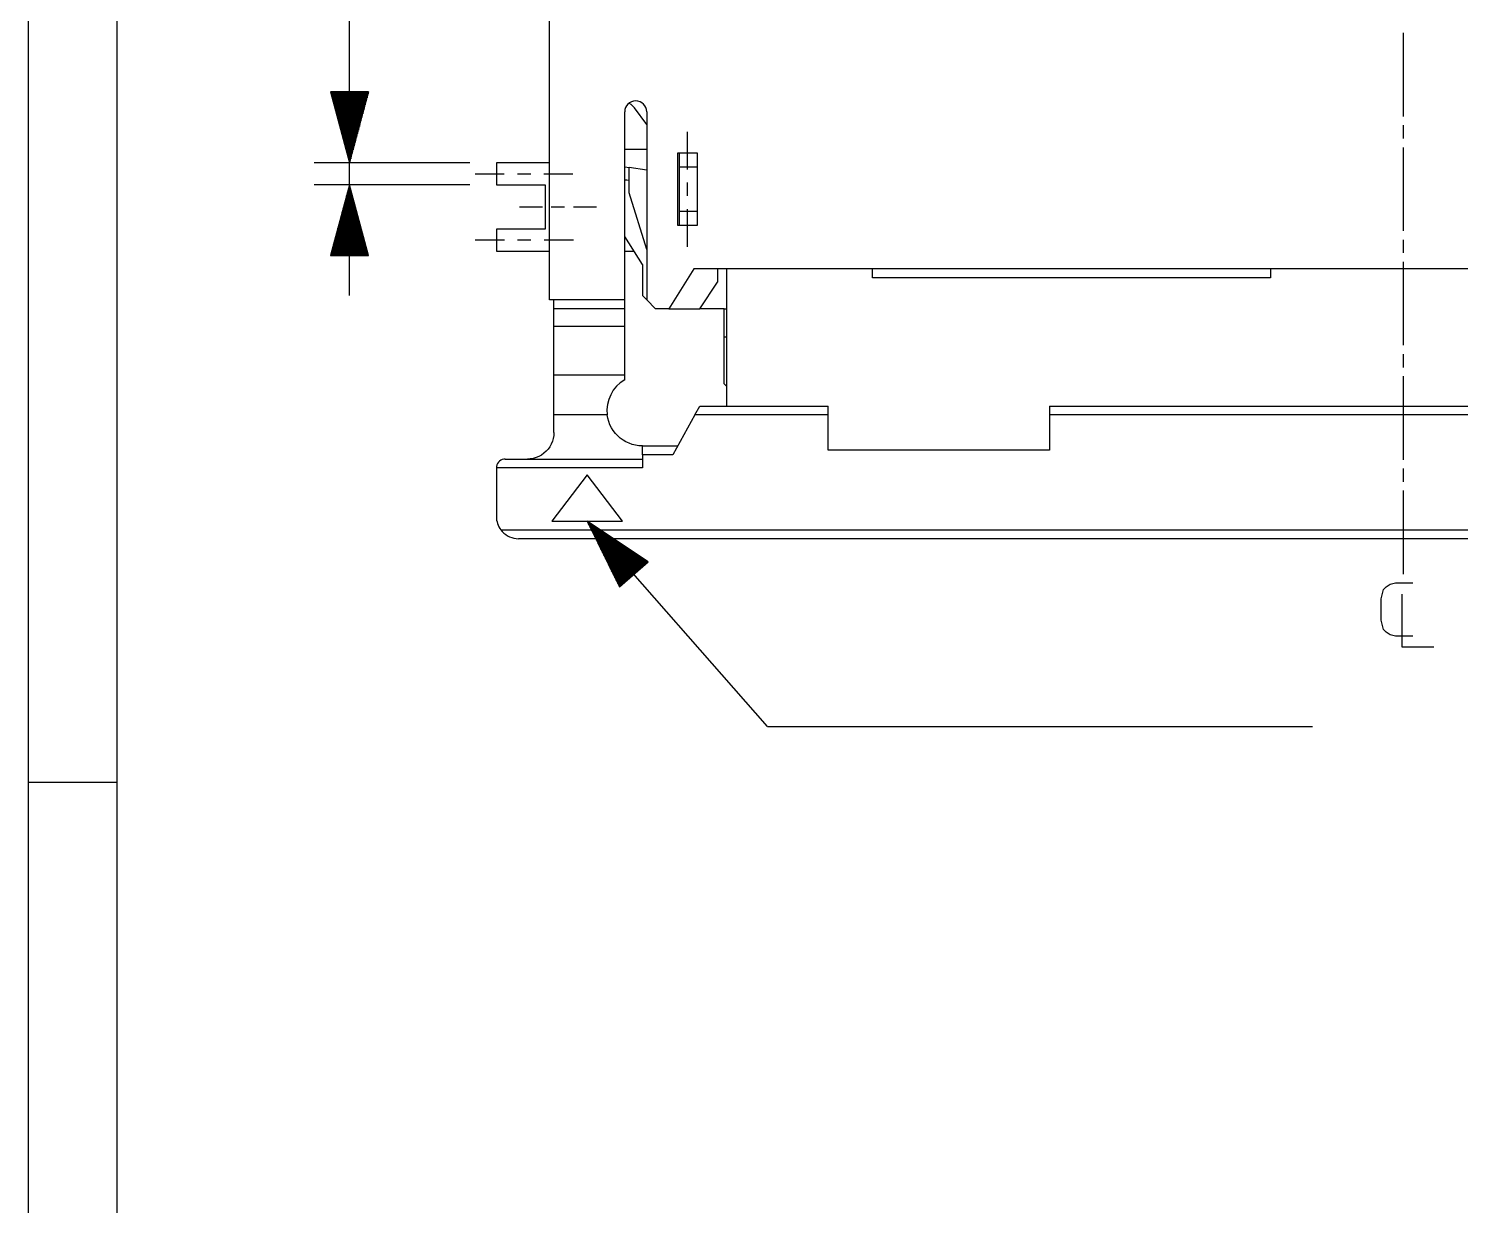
# Model space of a CAD drawing. Extents: x 0 to 420, y 0 to 297.
# Drawn here: x 0 to 80.9, y 150 to 216.5 of the extents above; entities that cross this region are included whole.
import ezdxf

# ---------------------------------------------------------------- set-up
doc = ezdxf.new("R2010")
doc.units = 0
doc.layers.add('541324033_sd', color=7, linetype='CONTINUOUS')

msp = doc.modelspace()

# ---------------------------------------------------------------- linework, layer by layer
at = {"layer": '541324033_sd', "color": 7}
for points in [[(0, 296.999764), (419.998957, 296.999764), (419.998957, 0), (0, 0)], [(4.999952, 291.999363), (414.998556, 291.999363), (414.998556, 4.999952), (4.999952, 4.999952)], [(18.137841, 208.918711), (19.209718, 212.918354), (17.066217, 212.918354)], [(18.137841, 207.669034), (17.066217, 203.668544), (19.209718, 203.668544)], [(31.555442, 191.277608), (29.555535, 188.669035), (33.555687, 188.669035)]]:
    msp.add_lwpolyline(points, close=True, dxfattribs=at)
for points in [[(18.137841, 201.418956), (18.137841, 226.106001)], [(33.680739, 201.16919), (29.430483, 201.16919), (29.430483, 220.418956), (38.930737, 220.418956), (38.930737, 217.668989)], [(77.680456, 211.535751), (77.680456, 216.251673)], [(17.071213, 212.918354), (17.071213, 212.899728)], [(17.071213, 212.918354), (17.071213, 212.899728)], [(17.098306, 212.918354), (17.098306, 212.798975)], [(17.125738, 212.918354), (17.125738, 212.697375)], [(17.152916, 212.918354), (17.152916, 212.594929)], [(17.180009, 212.918354), (17.180009, 212.493329)], [(17.207102, 212.918354), (17.207102, 212.391729)], [(17.234619, 212.918354), (17.234619, 212.290976)], [(17.261712, 212.918354), (17.261712, 212.189376)], [(17.288805, 212.918354), (17.288805, 212.08693)], [(17.316237, 212.918354), (17.316237, 211.98533)], [(17.343415, 212.918354), (17.343415, 211.88373)], [(17.370509, 212.918354), (17.370509, 211.782977)], [(17.397941, 212.918354), (17.397941, 211.681377)], [(17.425118, 212.918354), (17.425118, 211.578931)], [(17.452212, 212.918354), (17.452212, 211.477331)], [(17.479644, 212.918354), (17.479644, 211.375732)], [(17.506737, 212.918354), (17.506737, 211.274978)], [(17.533915, 212.918354), (17.533915, 211.173379)], [(17.561347, 212.918354), (17.561347, 211.070932)], [(17.58844, 212.918354), (17.58844, 210.969333)], [(17.615618, 212.918354), (17.615618, 210.867733)], [(17.642711, 212.918354), (17.642711, 210.76698)], [(17.670143, 212.918354), (17.670143, 210.66538)], [(17.697236, 212.918354), (17.697236, 210.562934)], [(17.724414, 212.918354), (17.724414, 210.461334)], [(17.751846, 212.918354), (17.751846, 210.359734)], [(17.77894, 212.918354), (17.77894, 210.258981)], [(17.806117, 212.918354), (17.806117, 210.157381)], [(17.833549, 212.918354), (17.833549, 210.054935)], [(17.860643, 212.918354), (17.860643, 209.953335)], [(17.887736, 212.918354), (17.887736, 209.851735)], [(17.915253, 212.918354), (17.915253, 209.750982)], [(17.942346, 212.918354), (17.942346, 209.649383)], [(17.969439, 212.918354), (17.969439, 209.546936)], [(17.996956, 212.918354), (17.996956, 209.445336)], [(18.024049, 212.918354), (18.024049, 209.343737)], [(18.051142, 212.918354), (18.051142, 209.242984)], [(18.078574, 212.918354), (18.078574, 209.141384)], [(18.105752, 212.918354), (18.105752, 209.038937)], [(18.132845, 212.918354), (18.132845, 208.937338)], [(18.14309, 212.918354), (18.14309, 208.937338)], [(18.170183, 212.918354), (18.170183, 209.038937)], [(18.1977, 212.918354), (18.1977, 209.141384)], [(18.224793, 212.918354), (18.224793, 209.242984)], [(18.251886, 212.918354), (18.251886, 209.343737)], [(18.279064, 212.918354), (18.279064, 209.445336)], [(18.306496, 212.918354), (18.306496, 209.546936)], [(18.333589, 212.918354), (18.333589, 209.649383)], [(18.360683, 212.918354), (18.360683, 209.750982)], [(18.388199, 212.918354), (18.388199, 209.851735)], [(18.415293, 212.918354), (18.415293, 209.953335)], [(18.442386, 212.918354), (18.442386, 210.054935)], [(18.469818, 212.918354), (18.469818, 210.157381)], [(18.496996, 212.918354), (18.496996, 210.258981)], [(18.524089, 212.918354), (18.524089, 210.359734)], [(18.551521, 212.918354), (18.551521, 210.461334)], [(18.578699, 212.918354), (18.578699, 210.562934)], [(18.605792, 212.918354), (18.605792, 210.66538)], [(18.633224, 212.918354), (18.633224, 210.76698)], [(18.660317, 212.918354), (18.660317, 210.867733)], [(18.687495, 212.918354), (18.687495, 210.969333)], [(18.714589, 212.918354), (18.714589, 211.070932)], [(18.74202, 212.918354), (18.74202, 211.173379)], [(18.769198, 212.918354), (18.769198, 211.274978)], [(18.796292, 212.918354), (18.796292, 211.375732)], [(18.823724, 212.918354), (18.823724, 211.477331)], [(18.850817, 212.918354), (18.850817, 211.578931)], [(18.877995, 212.918354), (18.877995, 211.681377)], [(18.905427, 212.918354), (18.905427, 211.782977)], [(18.93252, 212.918354), (18.93252, 211.88373)], [(18.959698, 212.918354), (18.959698, 211.98533)], [(18.98713, 212.918354), (18.98713, 212.08693)], [(19.014223, 212.918354), (19.014223, 212.189376)], [(19.041316, 212.918354), (19.041316, 212.290976)], [(19.068833, 212.918354), (19.068833, 212.391729)], [(19.095926, 212.918354), (19.095926, 212.493329)], [(19.12302, 212.918354), (19.12302, 212.594929)], [(19.150197, 212.918354), (19.150197, 212.697375)], [(19.177629, 212.918354), (19.177629, 212.798975)], [(19.204723, 212.918354), (19.204723, 212.899728)], [(19.204723, 212.918354), (19.204723, 212.899728)], [(34.230394, 212.01835), (34.141071, 212.12249), (34.038201, 212.213083), (33.923817, 212.288436)], [(34.930501, 211.085326), (34.230394, 212.01835)], [(33.680739, 201.16919), (33.680739, 211.793984)], [(34.930501, 211.793984), (34.930501, 201.16919)], [(37.23038, 208.543639), (37.23038, 210.668767)], [(77.680456, 210.285228), (77.680456, 211.035372)], [(34.930501, 209.668856), (33.6804, 209.668856)], [(77.680456, 205.068927), (77.680456, 209.785696)], [(24.93063, 208.918711), (16.13785, 208.918711)], [(29.430483, 208.918711), (26.430497, 208.918711)], [(26.430497, 208.918711), (26.430497, 207.669034)], [(36.680387, 209.469043), (37.780458, 209.469043)], [(36.680387, 205.368647), (36.680387, 209.469043)], [(36.765392, 209.469043), (36.765392, 208.668945)], [(37.780458, 209.469043), (37.780458, 205.368647)], [(25.230604, 208.293873), (26.868053, 208.293873)], [(27.618113, 208.293873), (28.368258, 208.293873)], [(29.117979, 208.293873), (30.755428, 208.293873)], [(33.680739, 208.696038), (33.930421, 208.656245)], [(33.680739, 207.97722), (33.930421, 207.937427)], [(33.680739, 207.95944), (33.930421, 207.92388)], [(33.930421, 207.218609), (33.930421, 208.664712), (34.930501, 208.524165)], [(36.765392, 208.668945), (36.765392, 206.168745)], [(37.780458, 208.668945), (36.765392, 208.668945)], [(24.93063, 207.669034), (16.13785, 207.669034)], [(17.996956, 203.668544), (17.996956, 207.141562)], [(18.024049, 203.668544), (18.024049, 207.243162)], [(18.051142, 203.668544), (18.051142, 207.344762)], [(18.078574, 203.668544), (18.078574, 207.446361)], [(18.105752, 203.668544), (18.105752, 207.547961)], [(18.132845, 203.668544), (18.132845, 207.649561)], [(18.14309, 203.668544), (18.14309, 207.649561)], [(18.170183, 203.668544), (18.170183, 207.547961)], [(18.1977, 203.668544), (18.1977, 207.446361)], [(18.224793, 203.668544), (18.224793, 207.344762)], [(18.251886, 203.668544), (18.251886, 207.243162)], [(18.279064, 203.668544), (18.279064, 207.141562)], [(29.180463, 207.669034), (29.180463, 205.168834), (26.430497, 205.168834)], [(26.430497, 207.669034), (29.180463, 207.669034)], [(34.930501, 204.019063), (33.930421, 207.218609)], [(37.23038, 207.044196), (37.23038, 207.793494)], [(17.77894, 203.668544), (17.77894, 206.328764)], [(17.806117, 203.668544), (17.806117, 206.430364)], [(17.833549, 203.668544), (17.833549, 206.531964)], [(17.860643, 203.668544), (17.860643, 206.633563)], [(17.887736, 203.668544), (17.887736, 206.735163)], [(17.915253, 203.668544), (17.915253, 206.836763)], [(17.942346, 203.668544), (17.942346, 206.938363)], [(17.969439, 203.668544), (17.969439, 207.039962)], [(18.306496, 203.668544), (18.306496, 207.039962)], [(18.333589, 203.668544), (18.333589, 206.938363)], [(18.360683, 203.668544), (18.360683, 206.836763)], [(18.388199, 203.668544), (18.388199, 206.735163)], [(18.415293, 203.668544), (18.415293, 206.633563)], [(18.442386, 203.668544), (18.442386, 206.531964)], [(18.469818, 203.668544), (18.469818, 206.430364)], [(18.496996, 203.668544), (18.496996, 206.328764)], [(27.73055, 206.418511), (29.030688, 206.418511)], [(29.53039, 206.418511), (30.280534, 206.418511)], [(30.780574, 206.418511), (32.080628, 206.418511)], [(17.561347, 203.668544), (17.561347, 205.515966)], [(17.58844, 203.668544), (17.58844, 205.617566)], [(17.615618, 203.668544), (17.615618, 205.719166)], [(17.642711, 203.668544), (17.642711, 205.820765)], [(17.670143, 203.668544), (17.670143, 205.922365)], [(17.697236, 203.668544), (17.697236, 206.023965)], [(17.724414, 203.668544), (17.724414, 206.125565)], [(17.751846, 203.668544), (17.751846, 206.227164)], [(18.524089, 203.668544), (18.524089, 206.227164)], [(18.551521, 203.668544), (18.551521, 206.125565)], [(18.578699, 203.668544), (18.578699, 206.023965)], [(18.605792, 203.668544), (18.605792, 205.922365)], [(18.633224, 203.668544), (18.633224, 205.820765)], [(18.660317, 203.668544), (18.660317, 205.719166)], [(18.687495, 203.668544), (18.687495, 205.617566)], [(18.714589, 203.668544), (18.714589, 205.515966)], [(37.780458, 206.168745), (36.765392, 206.168745)], [(36.765392, 206.168745), (36.765392, 205.368647)], [(37.23038, 204.168923), (37.23038, 206.294051)], [(17.343415, 203.668544), (17.343415, 204.703168)], [(17.370509, 203.668544), (17.370509, 204.804768)], [(17.397941, 203.668544), (17.397941, 204.906368)], [(17.425118, 203.668544), (17.425118, 205.007967)], [(17.452212, 203.668544), (17.452212, 205.109567)], [(17.479644, 203.668544), (17.479644, 205.211167)], [(17.506737, 203.668544), (17.506737, 205.312767)], [(17.533915, 203.668544), (17.533915, 205.414366)], [(18.74202, 203.668544), (18.74202, 205.414366)], [(18.769198, 203.668544), (18.769198, 205.312767)], [(18.796292, 203.668544), (18.796292, 205.211167)], [(18.823724, 203.668544), (18.823724, 205.109567)], [(18.850817, 203.668544), (18.850817, 205.007967)], [(18.877995, 203.668544), (18.877995, 204.906368)], [(18.905427, 203.668544), (18.905427, 204.804768)], [(18.93252, 203.668544), (18.93252, 204.703168)], [(26.430497, 205.168834), (26.430497, 203.919157)], [(34.680481, 203.169012), (33.680739, 204.740421)], [(37.780458, 205.368647), (36.680387, 205.368647)], [(17.125738, 203.668544), (17.125738, 203.89037)], [(17.152916, 203.668544), (17.152916, 203.99197)], [(17.180009, 203.668544), (17.180009, 204.09357)], [(17.207102, 203.668544), (17.207102, 204.19517)], [(17.234619, 203.668544), (17.234619, 204.296769)], [(17.261712, 203.668544), (17.261712, 204.398369)], [(17.288805, 203.668544), (17.288805, 204.499969)], [(17.316237, 203.668544), (17.316237, 204.601568)], [(18.959698, 203.668544), (18.959698, 204.601568)], [(18.98713, 203.668544), (18.98713, 204.499969)], [(19.014223, 203.668544), (19.014223, 204.398369)], [(19.041316, 203.668544), (19.041316, 204.296769)], [(19.068833, 203.668544), (19.068833, 204.19517)], [(19.095926, 203.668544), (19.095926, 204.09357)], [(19.12302, 203.668544), (19.12302, 203.99197)], [(19.150197, 203.668544), (19.150197, 203.89037)], [(26.880583, 204.543995), (25.230604, 204.543995)], [(26.430497, 203.919157), (29.430822, 203.919157)], [(28.38045, 204.543995), (27.630728, 204.543995)], [(30.780574, 204.543995), (29.130595, 204.543995)], [(33.6804, 203.919157), (34.2033, 203.919157)], [(77.680456, 203.818404), (77.680456, 204.568549)], [(17.071213, 203.668544), (17.071213, 203.687171)], [(17.071213, 203.668544), (17.071213, 203.687171)], [(17.098306, 203.668544), (17.098306, 203.788771)], [(19.177629, 203.668544), (19.177629, 203.788771)], [(19.204723, 203.668544), (19.204723, 203.687171)], [(19.204723, 203.668544), (19.204723, 203.687171)], [(34.680481, 203.169012), (34.680481, 201.418956)], [(77.680456, 198.602103), (77.680456, 203.318872)], [(119.179889, 200.668812), (117.780352, 202.918399), (37.580645, 202.918399), (36.180686, 200.668812), (35.430625, 200.668812)], [(38.930737, 202.918399), (38.930737, 202.168255)], [(39.430438, 202.918399), (39.430438, 195.168879)], [(47.680422, 202.418867), (47.680422, 202.918399)], [(70.180533, 202.418867), (47.680422, 202.418867)], [(70.180533, 202.918399), (70.180533, 202.418867)], [(37.930572, 200.668812), (38.930737, 202.168255)], [(29.680588, 200.668812), (29.680588, 201.16919)], [(33.680739, 200.668812), (29.680588, 200.668812)], [(29.680588, 199.668901), (29.680588, 200.668812)], [(33.680739, 200.668812), (33.680739, 201.16919)], [(33.680739, 199.668901), (33.680739, 200.668812)], [(34.680481, 201.418956), (34.930501, 201.16919)], [(34.930501, 201.16919), (35.430625, 200.668812)], [(36.180686, 200.668812), (37.930572, 200.668812)], [(39.305386, 200.668812), (37.930572, 200.668812)], [(39.305386, 199.063536), (39.305386, 200.668812)], [(39.305386, 200.668812), (39.430438, 200.668812)], [(33.680739, 199.668901), (29.680588, 199.668901)], [(33.680739, 196.918934), (29.680588, 196.918934), (29.680588, 199.668901)], [(33.680739, 196.918934), (33.680739, 199.668901)], [(39.305386, 196.418556), (39.305386, 199.063536)], [(39.430438, 199.063536), (39.305386, 199.063536)], [(77.680456, 197.352427), (77.680456, 198.101725)], [(29.680588, 194.6685), (29.680588, 196.918934)], [(33.680739, 196.650542), (33.680739, 196.918934)], [(77.680456, 192.13528), (77.680456, 196.852048)], [(39.305386, 196.418556), (39.430438, 196.294096)], [(37.652781, 194.6685), (37.930572, 195.168879)], [(37.930572, 195.168879), (45.180476, 195.168879)], [(45.180476, 194.6685), (45.180476, 195.168879)], [(57.680377, 195.168879), (57.680377, 194.6685)], [(57.680377, 195.168879), (97.680536, 195.168879), (97.680536, 194.6685)], [(32.696153, 194.6685), (29.680588, 194.6685)], [(29.680588, 193.668589), (29.680588, 194.6685)], [(34.680481, 192.918444), (34.488034, 192.927758), (34.297534, 192.955698), (34.110337, 193.001417), (33.928389, 193.065764), (33.753806, 193.146197), (33.587437, 193.243564), (33.431312, 193.357017), (33.286786, 193.484016), (33.155553, 193.624563), (33.038121, 193.777809), (32.935928, 193.941215), (32.849907, 194.113088), (32.780819, 194.293428), (32.729512, 194.478847), (32.696153, 194.6685)], [(37.652781, 194.6685), (36.402596, 192.418912)], [(45.180476, 194.6685), (37.652781, 194.6685)], [(45.180476, 192.668678), (45.180476, 194.6685)], [(57.680377, 194.6685), (57.680377, 192.668678)], [(97.680536, 194.6685), (57.680377, 194.6685)], [(29.680588, 193.668589), (29.670936, 193.50095), (29.642827, 193.335003), (29.596514, 193.17329), (29.532083, 193.018351), (29.450718, 192.871031), (29.353098, 192.733871), (29.241338, 192.608565), (29.115693, 192.495959), (28.978788, 192.398592), (28.831214, 192.317313), (28.676105, 192.252966), (28.514392, 192.206399), (28.348361, 192.17846), (28.180722, 192.1683)], [(34.680481, 192.418912), (34.680481, 192.918444), (36.680387, 192.918444)], [(57.680377, 192.668678), (45.180476, 192.668678)], [(26.930537, 192.1683), (26.843923, 192.161526), (26.759595, 192.138666), (26.680517, 192.10226), (26.609058, 192.052307), (26.54759, 191.9905), (26.497637, 191.918534), (26.460553, 191.839794), (26.438117, 191.755974), (26.430497, 191.668767)], [(26.930537, 192.1683), (34.680481, 192.1683)], [(34.680481, 192.418912), (34.680481, 191.668767)], [(36.402596, 192.418912), (34.680481, 192.418912)], [(26.430497, 191.668767), (26.430497, 188.918801)], [(34.680481, 191.668767), (26.430497, 191.668767)], [(77.680456, 190.885603), (77.680456, 191.635748)], [(77.680456, 185.669302), (77.680456, 190.385224)], [(41.742256, 177.051104), (31.555442, 188.669035), (33.386693, 184.954718), (34.998657, 186.367801), (31.555442, 188.669035)], [(34.192717, 185.661683), (31.555442, 188.669035)], [(34.192717, 185.661683), (31.555442, 188.669035)], [(34.231071, 185.694702), (31.718848, 188.559815)], [(26.680517, 188.168656), (26.762897, 188.069596), (26.855184, 187.97985), (26.956021, 187.900264), (27.064818, 187.830837), (27.179879, 187.773264), (27.300275, 187.728391), (27.42465, 187.695371), (27.551988, 187.675051), (27.680681, 187.669124)], [(26.680517, 188.168656), (128.680312, 188.168656)], [(34.154617, 185.627816), (31.642394, 188.492929)], [(34.116263, 185.593949), (31.729093, 188.316823)], [(34.078248, 185.560929), (31.816045, 188.140716)], [(34.269086, 185.727722), (31.881916, 188.450596)], [(34.039894, 185.527063), (31.902744, 187.96461)], [(34.001879, 185.494043), (31.989357, 187.788504)], [(34.307102, 185.761589), (32.045237, 188.341376)], [(34.345455, 185.795456), (32.208305, 188.233003)], [(34.383809, 185.828475), (32.371372, 188.123783)], [(34.421909, 185.862342), (32.534779, 188.014563)], [(34.459925, 185.896209), (32.697762, 187.905344)], [(34.498278, 185.929229), (32.861168, 187.796124)], [(127.680401, 187.669124), (27.680681, 187.669124)], [(33.963525, 185.460176), (32.07631, 187.612398)], [(33.925425, 185.427156), (32.163008, 187.436291)], [(33.887071, 185.39329), (32.249961, 187.260185)], [(33.849056, 185.359423), (32.336659, 187.084079)], [(33.810702, 185.326403), (32.423612, 186.908819)], [(34.536294, 185.962248), (33.024235, 187.687751)], [(34.574648, 185.996115), (33.187557, 187.578531)], [(34.612747, 186.029982), (33.350625, 187.469311)], [(34.651101, 186.063002), (33.513692, 187.360092)], [(34.689117, 186.096868), (33.677098, 187.250872)], [(34.727471, 186.129888), (33.840166, 187.141652)], [(34.765486, 186.163755), (34.003488, 187.032432)], [(34.80384, 186.196775), (34.166555, 186.924059)], [(33.772687, 185.292537), (32.510225, 186.731867)], [(33.734333, 185.259517), (32.597263, 186.556607)], [(33.696233, 185.22565), (32.683876, 186.380501)], [(33.657879, 185.19263), (32.770913, 186.204394)], [(34.84194, 186.230641), (34.329623, 186.81484)], [(34.880293, 186.264508), (34.492944, 186.70562)], [(34.918309, 186.297528), (34.656012, 186.5964)], [(34.956663, 186.331394), (34.819418, 186.488027)], [(34.994678, 186.364414), (34.982486, 186.378807)], [(34.994678, 186.364414), (34.982486, 186.378807)], [(33.619864, 185.158764), (32.857527, 186.028288)], [(33.58151, 185.125744), (32.944141, 185.852182)], [(33.543495, 185.091877), (33.031178, 185.676076)], [(33.505056, 185.058011), (33.117792, 185.49997)], [(33.467041, 185.024991), (33.204829, 185.323863)], [(33.428687, 184.991971), (33.291443, 185.147757)], [(33.390672, 184.958104), (33.378395, 184.971651)], [(33.390672, 184.958104), (33.378395, 184.971651)], [(76.417402, 184.268073), (76.492501, 184.567792)], [(76.492501, 184.567792), (76.567262, 184.793005)], [(76.567262, 184.793005), (76.717376, 184.942864)], [(76.717376, 184.942864), (76.942334, 185.092724)], [(76.942334, 185.092724), (77.242308, 185.168077)], [(77.242308, 185.168077), (78.217242, 185.168077)], [(79.404265, 181.537579), (77.604087, 181.537579), (77.604087, 184.537312)], [(76.417402, 183.068349), (76.417402, 184.268073)], [(76.492501, 182.767783), (76.417402, 183.068349)], [(76.717376, 182.392711), (76.567262, 182.543417), (76.492501, 182.767783)], [(76.942334, 182.242851), (76.717376, 182.392711)], [(77.242308, 182.168345), (76.942334, 182.242851)], [(78.217242, 182.168345), (77.242308, 182.168345)], [(41.742256, 177.051104), (72.540949, 177.051104)], [(4.999952, 173.899819), (0, 173.899819)]]:
    msp.add_lwpolyline(points, dxfattribs=at)
for points in [[(34.305493, 212.418822), (33.960477, 212.418822), (33.680739, 212.138576), (33.680739, 211.793984)], [(34.930501, 211.793984), (34.930501, 212.138576), (34.650763, 212.418822), (34.305493, 212.418822)], [(33.680739, 196.650542), (32.983511, 196.248376), (32.595569, 195.467751), (32.696153, 194.6685)], [(26.430497, 188.918801), (26.430497, 188.648715), (26.518126, 188.385402), (26.680517, 188.168656)]]:
    msp.add_open_spline(points, degree=3, dxfattribs=at)

doc.saveas('drawing.dxf')
